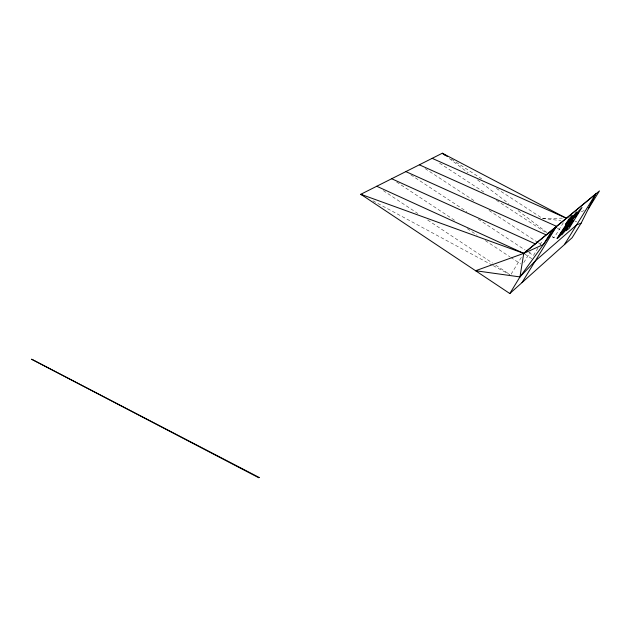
<?xml version="1.0" encoding="UTF-8"?>
<svg xmlns="http://www.w3.org/2000/svg" width="631" height="631" viewBox="0 0 631 631"><rect width="100%" height="100%" fill="white"/><g stroke="black" fill="none" stroke-linecap="round" stroke-linejoin="round"><path stroke-width="0.47" stroke-dasharray="3.15 2.37" d="M511.102 274.201L522.239 255.878M523.801 262.567L530.245 251.998M537.975 248.062L533.424 255.508L528.486 252.258M539.994 244.757L543.031 239.796M552.37 236.814L554.018 237.887L563.641 222.238M581.285 211.74L584.842 210.241M496.463 188.464L542.392 218.365L562.363 218.16M542.392 218.365L560.801 220.653M574.983 221.095L576.75 221.694M372.937 200.808L492.417 265.233M493.276 265.698L509.73 274.564M451.354 159.099L481.698 178.857M557.26 228.043L560.565 230.197M439.586 163.177L485.689 193.275M496.392 200.264L545.783 232.516M425.073 168.572L475.096 201.344M489.041 210.478L537.415 242.178M538.235 242.714L540.696 244.323M410.789 174.842L466.759 211.653M478.282 219.233L525.189 250.089M524.574 253.922L531.988 258.797M396.599 181.996L455.756 221.063M467.263 228.659L477.123 235.166M485.334 240.592L509.982 256.872M510.81 257.416L520.67 263.924M383.309 190.617L417.793 213.491M427.652 220.022L492.527 263.048M495.816 265.233L509.777 274.485M449.359 158.555L468.107 172.768M477.478 179.867L508.72 203.553M518.09 210.651L546.99 232.555M552.456 236.704L554.018 237.887"/><path stroke-width="0.95" d="M567.947 217.364L566.173 218.121L442.331 153.23L360.814 194.277L509.809 293.533L519.96 276.922L523.754 253.378L599.45 190.917L588.4 208.735M259.16 477.47L31.55 359.197L258.797 477.77L259.167 477.438M581.151 223.177L595.877 193.82L552.18 230.197L543.401 244.528L523.754 253.378L475.585 270.738L519.96 276.922L535.277 260.966L576.624 224.896L581.151 223.177L572.128 237.721L509.809 293.533M522.011 282.601L556.187 226.86L523.754 253.378L360.814 194.277L363.409 195.673M564.39 244.654L595.877 193.82M519.96 276.922L556.187 226.86M432.172 158.342L566.173 218.121M419.339 164.809L556.368 226.261M405.851 171.6L546.06 234.835M391.67 178.739L535.206 243.858M376.739 186.255L523.754 253.378M447.253 156.433L442.331 153.23L444.674 155.005M565.999 230.709L568.981 228.564L581.979 207.512L577.286 212.45L565.999 230.709M576.568 212.126L566.133 229.692L561.708 234.937L565.762 227.341L567.466 225.89L564.366 231.025L573.808 215.968L569.619 222.388L567.924 223.831L572.08 217.214L576.568 212.126M557.102 238.313C559.342 238.55 562.781 231.191 564.674 228.706C551.202 246.264 566.275 225.582 567.908 223.39C577.822 207.915 568.381 218.878 565.431 224.573L569.438 219.635L557.102 238.313M574.991 217.206L578.122 212.505L574.991 217.206M569.588 225.93L569.312 226.545L573.177 220.511L569.588 225.93"/></g></svg>
